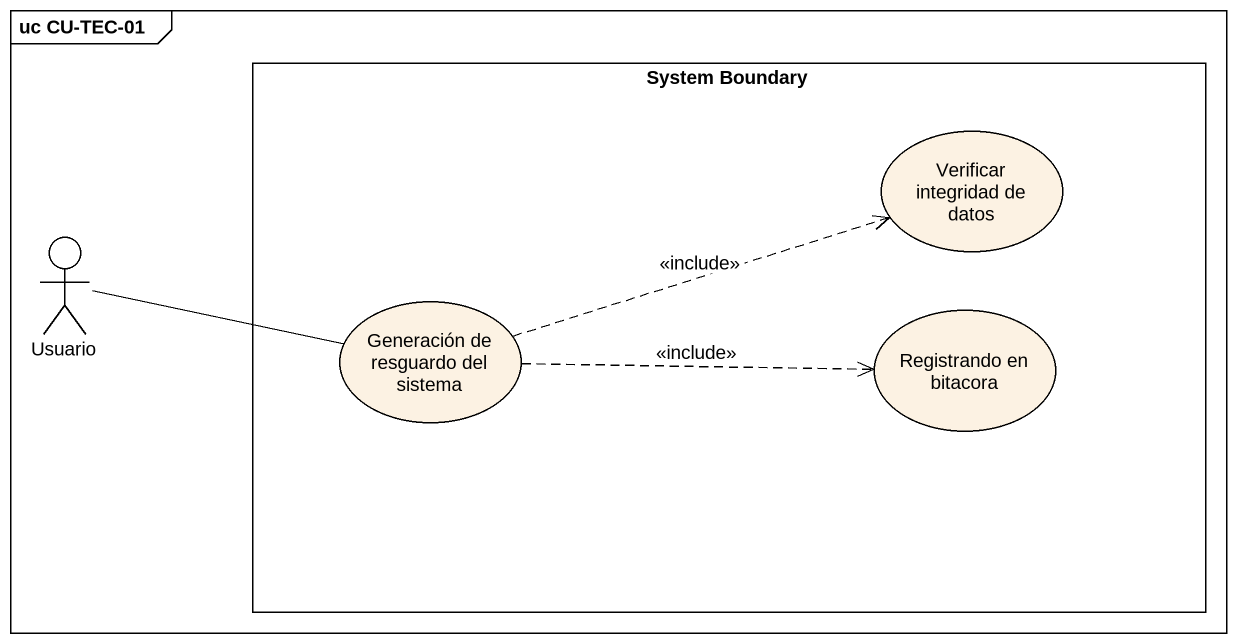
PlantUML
@startuml
mainframe uc CU-TEC-01
rectangle "System Boundary" as System_Boundary {
  usecase "Verificar integridad de datos" as Verificar_integridad_de
  usecase "Generación de resguardo del sistema" as Generación_de_resguardo_del
  usecase "Registrando en bitacora" as Registrando_en_bitacora
}
actor Usuario
Usuario -right- Generación_de_resguardo_del
Generación_de_resguardo_del .right.> Verificar_integridad_de : <<include>>
Generación_de_resguardo_del .right.> Registrando_en_bitacora : <<include>>
@enduml
